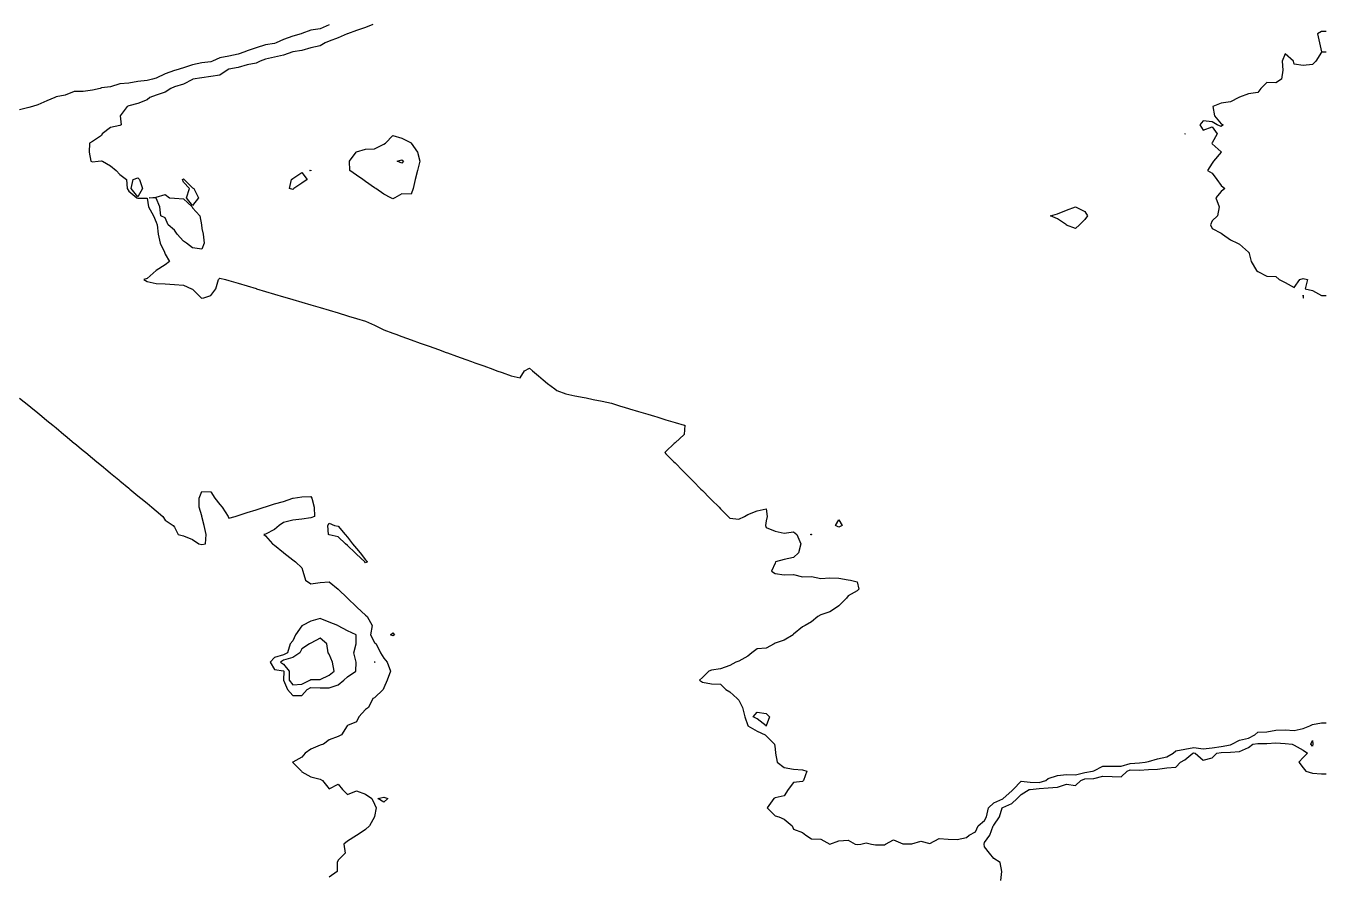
# Model space of a CAD drawing. Header units: metres. Extents: x 2681030 to 2681330, y 1246000 to 1246290.
# Drawn here: x 2681258.6 to 2681330, y 1246188.4 to 1246235.2 of the extents above; entities that cross this region are included whole.
import ezdxf

# ---------------------------------------------------------------- set-up
doc = ezdxf.new("R2010")
doc.units = ezdxf.units.M
doc.layers.add('BASIS_HOEHENLINIEN', color=8, linetype='Continuous')

msp = doc.modelspace()

# ---------------------------------------------------------------- linework, layer by layer
at = {"layer": 'BASIS_HOEHENLINIEN'}
for points in [[(2681275.25, 1246235.241, 0), (2681274.75, 1246235.024, 0), (2681274.25, 1246234.952, 0), (2681273.75, 1246234.761, 0), (2681273.716, 1246234.75, 0), (2681273.25, 1246234.621, 0), (2681272.75, 1246234.439, 0), (2681272.343, 1246234.25, 0), (2681272.25, 1246234.215, 0), (2681271.75, 1246234.146, 0), (2681271.25, 1246233.969, 0), (2681270.75, 1246233.814, 0), (2681270.615, 1246233.75, 0), (2681270.25, 1246233.624, 0), (2681269.75, 1246233.514, 0), (2681269.25, 1246233.428, 0), (2681268.839, 1246233.25, 0), (2681268.75, 1246233.217, 0), (2681268.25, 1246233.147, 0), (2681267.75, 1246233.044, 0), (2681267.25, 1246232.873, 0), (2681266.823, 1246232.75, 0), (2681266.75, 1246232.732, 0), (2681266.25, 1246232.549, 0), (2681265.75, 1246232.306, 0), (2681265.556, 1246232.25, 0), (2681265.25, 1246232.181, 0), (2681264.75, 1246232.128, 0), (2681264.25, 1246232.045, 0), (2681263.75, 1246231.999, 0), (2681263.25, 1246231.837, 0), (2681262.75, 1246231.774, 0), (2681262.683, 1246231.75, 0), (2681262.25, 1246231.652, 0), (2681261.75, 1246231.578, 0), (2681261.25, 1246231.587, 0), (2681260.75, 1246231.387, 0), (2681260.25, 1246231.289, 0), (2681260.186, 1246231.25, 0), (2681259.75, 1246231.075, 0), (2681259.25, 1246230.841, 0), (2681258.967, 1246230.75, 0), (2681258.75, 1246230.693, 0), (2681258.25, 1246230.58, 0)], [(2681277.653, 1246235.25, 0), (2681277.25, 1246235.092, 0), (2681276.75, 1246234.932, 0), (2681276.25, 1246234.753, 0), (2681276.242, 1246234.75, 0), (2681275.75, 1246234.533, 0), (2681275.25, 1246234.348, 0), (2681275.025, 1246234.25, 0), (2681274.75, 1246234.094, 0), (2681274.25, 1246233.981, 0), (2681273.75, 1246233.838, 0), (2681273.25, 1246233.75, 0), (2681273.25, 1246233.75, 0), (2681272.75, 1246233.571, 0), (2681272.25, 1246233.472, 0), (2681271.75, 1246233.35, 0), (2681271.465, 1246233.25, 0), (2681271.25, 1246233.141, 0), (2681270.75, 1246233.05, 0), (2681270.25, 1246232.904, 0), (2681269.75, 1246232.802, 0), (2681269.652, 1246232.75, 0), (2681269.25, 1246232.469, 0), (2681268.75, 1246232.403, 0), (2681268.25, 1246232.328, 0), (2681267.765, 1246232.25, 0), (2681267.75, 1246232.244, 0), (2681267.25, 1246231.983, 0), (2681266.75, 1246231.835, 0), (2681266.557, 1246231.75, 0), (2681266.25, 1246231.535, 0), (2681265.75, 1246231.381, 0), (2681265.408, 1246231.25, 0), (2681265.25, 1246231.125, 0), (2681264.75, 1246230.922, 0), (2681264.25, 1246230.789, 0), (2681264.164, 1246230.75, 0), (2681263.777, 1246230.25, 0), (2681263.822, 1246229.75, 0), (2681263.75, 1246229.711, 0), (2681263.25, 1246229.602, 0), (2681262.789, 1246229.25, 0), (2681262.75, 1246229.172, 0), (2681262.25, 1246228.827, 0), (2681262.097, 1246228.75, 0), (2681262.074, 1246228.25, 0), (2681262.168, 1246227.75, 0), (2681262.25, 1246227.714, 0), (2681262.571, 1246227.75, 0), (2681262.75, 1246227.766, 0), (2681262.796, 1246227.75, 0), (2681263.25, 1246227.505, 0), (2681263.552, 1246227.25, 0), (2681263.75, 1246227.018, 0), (2681264.123, 1246226.75, 0), (2681264.158, 1246226.25, 0), (2681264.25, 1246226.107, 0), (2681264.698, 1246225.75, 0), (2681264.75, 1246225.718, 0), (2681265.25, 1246225.716, 0), (2681265.322, 1246225.25, 0), (2681265.611, 1246224.75, 0), (2681265.75, 1246224.396, 0), (2681265.809, 1246224.25, 0), (2681265.868, 1246223.75, 0), (2681265.976, 1246223.25, 0), (2681266.2, 1246222.75, 0), (2681266.25, 1246222.655, 0), (2681266.478, 1246222.25, 0), (2681266.25, 1246222.065, 0), (2681265.751, 1246221.75, 0), (2681265.75, 1246221.748, 0), (2681265.25, 1246221.315, 0), (2681265.07, 1246221.25, 0), (2681265.25, 1246221.146, 0), (2681265.75, 1246221.045, 0), (2681266.25, 1246221.013, 0), (2681266.75, 1246220.981, 0), (2681267.25, 1246220.949, 0), (2681267.693, 1246220.75, 0), (2681267.75, 1246220.727, 0), (2681268.222, 1246220.25, 0), (2681268.25, 1246220.224, 0), (2681268.36, 1246220.25, 0), (2681268.75, 1246220.373, 0), (2681269.027, 1246220.75, 0), (2681269.179, 1246221.25, 0), (2681269.25, 1246221.332, 0), (2681269.554, 1246221.25, 0), (2681269.75, 1246221.199, 0), (2681270.25, 1246221.051, 0), (2681270.75, 1246220.902, 0), (2681271.25, 1246220.754, 0), (2681271.264, 1246220.75, 0), (2681271.75, 1246220.605, 0), (2681272.25, 1246220.457, 0), (2681272.75, 1246220.309, 0), (2681272.949, 1246220.25, 0), (2681273.25, 1246220.16, 0), (2681273.75, 1246220.012, 0), (2681274.25, 1246219.863, 0), (2681274.633, 1246219.75, 0), (2681274.75, 1246219.715, 0), (2681275.25, 1246219.566, 0), (2681275.75, 1246219.418, 0), (2681276.25, 1246219.27, 0), (2681276.316, 1246219.25, 0), (2681276.75, 1246219.121, 0), (2681277.25, 1246218.973, 0), (2681277.75, 1246218.751, 0), (2681277.752, 1246218.75, 0), (2681278.25, 1246218.49, 0), (2681278.75, 1246218.307, 0), (2681278.908, 1246218.25, 0), (2681279.25, 1246218.127, 0), (2681279.75, 1246217.947, 0), (2681280.25, 1246217.767, 0), (2681280.298, 1246217.75, 0), (2681280.75, 1246217.587, 0), (2681281.25, 1246217.407, 0), (2681281.687, 1246217.25, 0), (2681281.75, 1246217.227, 0), (2681282.25, 1246217.047, 0), (2681282.75, 1246216.867, 0), (2681283.076, 1246216.75, 0), (2681283.25, 1246216.687, 0), (2681283.75, 1246216.507, 0), (2681284.25, 1246216.327, 0), (2681284.465, 1246216.25, 0), (2681284.75, 1246216.147, 0), (2681285.25, 1246215.967, 0), (2681285.75, 1246215.851, 0), (2681285.984, 1246216.25, 0), (2681286.25, 1246216.385, 0), (2681286.411, 1246216.25, 0), (2681286.75, 1246215.966, 0), (2681287.007, 1246215.75, 0), (2681287.25, 1246215.546, 0), (2681287.644, 1246215.25, 0), (2681287.75, 1246215.163, 0), (2681288.25, 1246214.976, 0), (2681288.75, 1246214.875, 0), (2681289.25, 1246214.773, 0), (2681289.364, 1246214.75, 0), (2681289.75, 1246214.671, 0), (2681290.25, 1246214.571, 0), (2681290.75, 1246214.46, 0), (2681291.25, 1246214.31, 0), (2681291.449, 1246214.25, 0), (2681291.75, 1246214.16, 0), (2681292.25, 1246214.009, 0), (2681292.75, 1246213.859, 0), (2681293.115, 1246213.75, 0), (2681293.25, 1246213.709, 0), (2681293.75, 1246213.559, 0), (2681294.25, 1246213.408, 0), (2681294.75, 1246213.259, 0), (2681294.78, 1246213.25, 0), (2681294.75, 1246212.75, 0), (2681294.75, 1246212.75, 0), (2681294.25, 1246212.294, 0), (2681294.202, 1246212.25, 0), (2681293.75, 1246211.817, 0), (2681293.687, 1246211.75, 0), (2681293.75, 1246211.687, 0), (2681294.184, 1246211.25, 0), (2681294.25, 1246211.184, 0), (2681294.68, 1246210.75, 0), (2681294.75, 1246210.68, 0), (2681295.176, 1246210.25, 0), (2681295.25, 1246210.175, 0), (2681295.672, 1246209.75, 0), (2681295.75, 1246209.671, 0), (2681296.167, 1246209.25, 0), (2681296.25, 1246209.167, 0), (2681296.663, 1246208.75, 0), (2681296.75, 1246208.662, 0), (2681297.159, 1246208.25, 0), (2681297.25, 1246208.158, 0), (2681297.75, 1246208.102, 0), (2681298.054, 1246208.25, 0), (2681298.25, 1246208.354, 0), (2681298.75, 1246208.553, 0), (2681299.25, 1246208.656, 0), (2681299.299, 1246208.25, 0), (2681299.25, 1246208.01, 0), (2681299.22, 1246207.75, 0), (2681299.25, 1246207.632, 0), (2681299.75, 1246207.439, 0), (2681300.25, 1246207.322, 0), (2681300.75, 1246207.402, 0), (2681300.94, 1246207.25, 0), (2681301.159, 1246206.75, 0), (2681301.026, 1246206.25, 0), (2681300.75, 1246205.989, 0), (2681300.25, 1246205.875, 0), (2681299.769, 1246205.75, 0), (2681299.75, 1246205.675, 0), (2681299.555, 1246205.25, 0), (2681299.75, 1246205.114, 0), (2681300.25, 1246205.04, 0), (2681300.75, 1246205.062, 0), (2681301.25, 1246204.937, 0), (2681301.75, 1246204.949, 0), (2681302.25, 1246204.841, 0), (2681302.75, 1246204.879, 0), (2681303.25, 1246204.855, 0), (2681303.75, 1246204.758, 0), (2681303.88, 1246204.75, 0), (2681304.25, 1246204.661, 0), (2681304.345, 1246204.25, 0), (2681304.25, 1246204.16, 0), (2681303.75, 1246203.881, 0), (2681303.666, 1246203.75, 0), (2681303.25, 1246203.343, 0), (2681303.123, 1246203.25, 0), (2681302.75, 1246203.013, 0), (2681302.25, 1246202.848, 0), (2681302.083, 1246202.75, 0), (2681301.75, 1246202.455, 0), (2681301.402, 1246202.25, 0), (2681301.25, 1246202.18, 0), (2681300.75, 1246201.782, 0), (2681300.729, 1246201.75, 0), (2681300.25, 1246201.455, 0), (2681299.75, 1246201.286, 0), (2681299.695, 1246201.25, 0), (2681299.25, 1246201.015, 0), (2681298.75, 1246200.982, 0), (2681298.461, 1246200.75, 0), (2681298.25, 1246200.57, 0), (2681297.75, 1246200.301, 0), (2681297.587, 1246200.25, 0), (2681297.25, 1246200.062, 0), (2681296.75, 1246199.883, 0), (2681296.25, 1246199.811, 0), (2681296.099, 1246199.75, 0), (2681295.75, 1246199.396, 0), (2681295.6, 1246199.25, 0), (2681295.75, 1246199.151, 0), (2681296.25, 1246199.059, 0), (2681296.75, 1246199.028, 0), (2681297.033, 1246198.75, 0), (2681297.25, 1246198.608, 0), (2681297.665, 1246198.25, 0), (2681297.75, 1246198.165, 0), (2681297.961, 1246197.75, 0), (2681298.081, 1246197.25, 0), (2681298.25, 1246196.758, 0), (2681298.254, 1246196.75, 0), (2681298.75, 1246196.463, 0), (2681299.195, 1246196.25, 0), (2681299.25, 1246196.193, 0), (2681299.708, 1246195.75, 0), (2681299.75, 1246195.482, 0), (2681299.769, 1246195.25, 0), (2681299.861, 1246194.75, 0), (2681300.25, 1246194.463, 0), (2681300.75, 1246194.371, 0), (2681301.25, 1246194.338, 0), (2681301.491, 1246194.25, 0), (2681301.302, 1246193.75, 0), (2681301.25, 1246193.691, 0), (2681300.75, 1246193.628, 0), (2681300.454, 1246193.25, 0), (2681300.25, 1246192.909, 0), (2681299.75, 1246192.792, 0), (2681299.675, 1246192.75, 0), (2681299.313, 1246192.25, 0), (2681299.75, 1246191.801, 0), (2681299.946, 1246191.75, 0), (2681300.25, 1246191.629, 0), (2681300.672, 1246191.25, 0), (2681300.75, 1246191.071, 0), (2681301.25, 1246190.884, 0), (2681301.44, 1246190.75, 0), (2681301.75, 1246190.54, 0), (2681302.25, 1246190.523, 0), (2681302.745, 1246190.25, 0), (2681302.75, 1246190.247, 0), (2681302.756, 1246190.25, 0), (2681303.25, 1246190.434, 0), (2681303.75, 1246190.464, 0), (2681304.138, 1246190.25, 0), (2681304.25, 1246190.225, 0), (2681304.447, 1246190.25, 0), (2681304.75, 1246190.318, 0), (2681305.036, 1246190.25, 0), (2681305.25, 1246190.211, 0), (2681305.75, 1246190.21, 0), (2681305.809, 1246190.25, 0), (2681306.25, 1246190.491, 0), (2681306.75, 1246190.263, 0), (2681307.25, 1246190.264, 0), (2681307.75, 1246190.411, 0), (2681308.25, 1246190.284, 0), (2681308.75, 1246190.558, 0), (2681309.25, 1246190.526, 0), (2681309.75, 1246190.501, 0), (2681310.25, 1246190.625, 0), (2681310.409, 1246190.75, 0), (2681310.75, 1246190.926, 0), (2681310.9, 1246191.25, 0), (2681311.25, 1246191.554, 0), (2681311.357, 1246191.75, 0), (2681311.468, 1246192.25, 0), (2681311.75, 1246192.523, 0), (2681312.25, 1246192.74, 0), (2681312.263, 1246192.75, 0), (2681312.75, 1246193.18, 0), (2681312.816, 1246193.25, 0), (2681313.25, 1246193.709, 0), (2681313.75, 1246193.647, 0), (2681314.25, 1246193.639, 0), (2681314.612, 1246193.75, 0), (2681314.75, 1246193.863, 0), (2681315.25, 1246194.022, 0), (2681315.75, 1246194.079, 0), (2681316.25, 1246194.056, 0), (2681316.75, 1246194.18, 0), (2681317.171, 1246194.25, 0), (2681317.25, 1246194.284, 0), (2681317.75, 1246194.535, 0), (2681318.25, 1246194.536, 0), (2681318.75, 1246194.538, 0), (2681319.25, 1246194.673, 0), (2681319.75, 1246194.72, 0), (2681320.068, 1246194.75, 0), (2681320.25, 1246194.784, 0), (2681320.75, 1246194.933, 0), (2681321.25, 1246195.05, 0), (2681321.603, 1246195.25, 0), (2681321.75, 1246195.368, 0), (2681322.25, 1246195.476, 0), (2681322.75, 1246195.567, 0), (2681323.25, 1246195.483, 0), (2681323.75, 1246195.545, 0), (2681324.25, 1246195.608, 0), (2681324.75, 1246195.71, 0), (2681324.837, 1246195.75, 0), (2681325.25, 1246195.956, 0), (2681325.75, 1246196.065, 0), (2681326.085, 1246196.25, 0), (2681326.25, 1246196.393, 0), (2681326.75, 1246196.411, 0), (2681327.25, 1246196.506, 0), (2681327.75, 1246196.532, 0), (2681328.25, 1246196.485, 0), (2681328.75, 1246196.604, 0), (2681329.116, 1246196.75, 0), (2681329.25, 1246196.829, 0), (2681329.75, 1246196.914, 0), (2681330, 1246196.914, 0)], [(2681330, 1246234.881, 0), (2681329.75, 1246234.881, 0), (2681329.525, 1246234.75, 0), (2681329.634, 1246234.25, 0), (2681329.75, 1246233.764, 0), (2681330, 1246233.764, 0)], [(2681330, 1246233.741, 0), (2681329.75, 1246233.741, 0), (2681329.45, 1246233.25, 0), (2681329.25, 1246233.067, 0), (2681328.75, 1246233.013, 0), (2681328.25, 1246233.08, 0), (2681328.211, 1246233.25, 0), (2681327.75, 1246233.64, 0), (2681327.589, 1246233.25, 0), (2681327.631, 1246232.75, 0), (2681327.555, 1246232.25, 0), (2681327.25, 1246232.056, 0), (2681326.75, 1246232.07, 0), (2681326.426, 1246231.75, 0), (2681326.25, 1246231.523, 0), (2681325.75, 1246231.455, 0), (2681325.25, 1246231.274, 0), (2681325.207, 1246231.25, 0), (2681324.75, 1246231.012, 0), (2681324.25, 1246230.945, 0), (2681323.785, 1246230.75, 0), (2681323.875, 1246230.25, 0), (2681324.25, 1246229.806, 0), (2681324.349, 1246229.75, 0), (2681324.25, 1246229.65, 0), (2681324.025, 1246229.75, 0), (2681323.75, 1246229.908, 0), (2681323.25, 1246229.962, 0), (2681323.075, 1246229.75, 0), (2681323.25, 1246229.452, 0), (2681323.75, 1246229.643, 0), (2681324.016, 1246229.25, 0), (2681323.75, 1246228.764, 0), (2681323.723, 1246228.75, 0), (2681323.75, 1246228.703, 0), (2681324.25, 1246228.26, 0), (2681324.256, 1246228.25, 0), (2681324.25, 1246228.243, 0), (2681323.829, 1246227.75, 0), (2681323.75, 1246227.637, 0), (2681323.497, 1246227.25, 0), (2681323.75, 1246227.099, 0), (2681324.013, 1246226.75, 0), (2681324.25, 1246226.411, 0), (2681324.45, 1246226.25, 0), (2681324.25, 1246226.097, 0), (2681323.944, 1246225.75, 0), (2681324.13, 1246225.25, 0), (2681324.037, 1246224.75, 0), (2681323.75, 1246224.469, 0), (2681323.66, 1246224.25, 0), (2681323.75, 1246224.052, 0), (2681324.25, 1246223.798, 0), (2681324.317, 1246223.75, 0), (2681324.75, 1246223.426, 0), (2681325.137, 1246223.25, 0), (2681325.25, 1246223.189, 0), (2681325.75, 1246222.753, 0), (2681325.753, 1246222.75, 0), (2681325.887, 1246222.25, 0), (2681326.183, 1246221.75, 0), (2681326.25, 1246221.687, 0), (2681326.75, 1246221.444, 0), (2681327.25, 1246221.427, 0), (2681327.434, 1246221.25, 0), (2681327.75, 1246221.094, 0), (2681328.25, 1246220.815, 0), (2681328.569, 1246221.25, 0), (2681328.75, 1246221.309, 0), (2681328.986, 1246221.25, 0), (2681328.853, 1246220.75, 0), (2681329.25, 1246220.661, 0), (2681329.75, 1246220.373, 0), (2681330, 1246220.373, 0)], [(2681278.865, 1246225.75, 0), (2681278.75, 1246225.678, 0), (2681278.634, 1246225.75, 0), (2681278.25, 1246225.941, 0), (2681277.809, 1246226.25, 0), (2681277.75, 1246226.291, 0), (2681277.25, 1246226.642, 0), (2681277.095, 1246226.75, 0), (2681276.75, 1246226.992, 0), (2681276.382, 1246227.25, 0), (2681276.367, 1246227.75, 0), (2681276.735, 1246228.25, 0), (2681276.75, 1246228.261, 0), (2681277.25, 1246228.422, 0), (2681277.75, 1246228.438, 0), (2681278.25, 1246228.682, 0), (2681278.355, 1246228.75, 0), (2681278.75, 1246229.161, 0), (2681279.25, 1246229.012, 0), (2681279.75, 1246228.753, 0), (2681279.752, 1246228.75, 0), (2681280.109, 1246228.25, 0), (2681280.227, 1246227.75, 0), (2681280.103, 1246227.25, 0), (2681279.98, 1246226.75, 0), (2681279.863, 1246226.25, 0), (2681279.75, 1246225.936, 0), (2681279.25, 1246225.954, 0), (2681278.865, 1246225.75, 0)], [(2681322.25, 1246229.238, 0), (2681322.265, 1246229.25, 0), (2681322.25, 1246229.26, 0), (2681322.243, 1246229.25, 0), (2681322.25, 1246229.238, 0)], [(2681279.34, 1246227.75, 0), (2681279.25, 1246227.648, 0), (2681278.979, 1246227.75, 0), (2681279.25, 1246227.819, 0), (2681279.34, 1246227.75, 0)], [(2681265.007, 1246226.25, 0), (2681264.75, 1246225.799, 0), (2681264.386, 1246226.25, 0), (2681264.487, 1246226.75, 0), (2681264.75, 1246226.83, 0), (2681264.83, 1246226.75, 0), (2681265.007, 1246226.25, 0)], [(2681268.076, 1246225.75, 0), (2681267.75, 1246225.314, 0), (2681267.418, 1246225.75, 0), (2681267.582, 1246226.25, 0), (2681267.25, 1246226.599, 0), (2681267.202, 1246226.75, 0), (2681267.25, 1246226.793, 0), (2681267.291, 1246226.75, 0), (2681267.75, 1246226.297, 0), (2681267.817, 1246226.25, 0), (2681268.076, 1246225.75, 0)], [(2681273.314, 1246226.25, 0), (2681273.25, 1246226.207, 0), (2681273.08, 1246226.25, 0), (2681273.186, 1246226.75, 0), (2681273.25, 1246226.803, 0), (2681273.75, 1246227.141, 0), (2681274.047, 1246226.75, 0), (2681273.75, 1246226.548, 0), (2681273.314, 1246226.25, 0)], [(2681274.253, 1246227.25, 0), (2681274.25, 1246227.216, 0), (2681274.174, 1246227.25, 0), (2681274.25, 1246227.255, 0), (2681274.253, 1246227.25, 0)], [(2681268.387, 1246223.25, 0), (2681268.25, 1246222.919, 0), (2681267.75, 1246222.99, 0), (2681267.42, 1246223.25, 0), (2681267.25, 1246223.357, 0), (2681266.901, 1246223.75, 0), (2681266.75, 1246223.972, 0), (2681266.412, 1246224.25, 0), (2681266.25, 1246224.639, 0), (2681266.015, 1246224.75, 0), (2681265.951, 1246225.25, 0), (2681265.75, 1246225.73, 0), (2681265.364, 1246225.75, 0), (2681265.75, 1246225.785, 0), (2681266.25, 1246225.926, 0), (2681266.48, 1246225.75, 0), (2681266.75, 1246225.723, 0), (2681267.25, 1246225.695, 0), (2681267.733, 1246225.25, 0), (2681267.75, 1246225.183, 0), (2681268.155, 1246224.75, 0), (2681268.235, 1246224.25, 0), (2681268.25, 1246224.054, 0), (2681268.33, 1246223.75, 0), (2681268.387, 1246223.25, 0)], [(2681316.465, 1246224.25, 0), (2681316.25, 1246224.053, 0), (2681315.75, 1246224.242, 0), (2681315.739, 1246224.25, 0), (2681315.25, 1246224.588, 0), (2681314.863, 1246224.75, 0), (2681315.25, 1246224.869, 0), (2681315.75, 1246225.066, 0), (2681316.25, 1246225.248, 0), (2681316.75, 1246224.993, 0), (2681316.91, 1246224.75, 0), (2681316.75, 1246224.556, 0), (2681316.465, 1246224.25, 0)], [(2681328.75, 1246220.236, 0), (2681328.762, 1246220.25, 0), (2681328.75, 1246220.405, 0), (2681328.737, 1246220.25, 0), (2681328.75, 1246220.236, 0)], [(2681258.25, 1246214.734, 0), (2681258.75, 1246214.345, 0), (2681258.865, 1246214.25, 0), (2681259.25, 1246213.932, 0), (2681259.47, 1246213.75, 0), (2681259.75, 1246213.518, 0), (2681260.074, 1246213.25, 0), (2681260.25, 1246213.104, 0), (2681260.678, 1246212.75, 0), (2681260.75, 1246212.691, 0), (2681261.25, 1246212.277, 0), (2681261.283, 1246212.25, 0), (2681261.75, 1246211.863, 0), (2681261.887, 1246211.75, 0), (2681262.25, 1246211.45, 0), (2681262.492, 1246211.25, 0), (2681262.75, 1246211.036, 0), (2681263.096, 1246210.75, 0), (2681263.25, 1246210.622, 0), (2681263.701, 1246210.25, 0), (2681263.75, 1246210.209, 0), (2681264.25, 1246209.796, 0), (2681264.305, 1246209.75, 0), (2681264.75, 1246209.382, 0), (2681264.909, 1246209.25, 0), (2681265.25, 1246208.968, 0), (2681265.514, 1246208.75, 0), (2681265.75, 1246208.555, 0), (2681266.118, 1246208.25, 0), (2681266.25, 1246208.045, 0), (2681266.687, 1246207.75, 0), (2681266.75, 1246207.651, 0), (2681266.964, 1246207.25, 0), (2681267.25, 1246207.175, 0), (2681267.75, 1246206.975, 0), (2681268.097, 1246206.75, 0), (2681268.25, 1246206.712, 0), (2681268.458, 1246206.75, 0), (2681268.503, 1246207.25, 0), (2681268.395, 1246207.75, 0), (2681268.26, 1246208.25, 0), (2681268.25, 1246208.275, 0), (2681268.119, 1246208.75, 0), (2681268.104, 1246209.25, 0), (2681268.25, 1246209.624, 0), (2681268.75, 1246209.593, 0), (2681268.973, 1246209.25, 0), (2681269.25, 1246208.899, 0), (2681269.374, 1246208.75, 0), (2681269.696, 1246208.25, 0), (2681269.75, 1246208.144, 0), (2681270.089, 1246208.25, 0), (2681270.25, 1246208.301, 0), (2681270.75, 1246208.458, 0), (2681271.25, 1246208.616, 0), (2681271.675, 1246208.75, 0), (2681271.75, 1246208.774, 0), (2681272.25, 1246208.931, 0), (2681272.75, 1246209.058, 0), (2681273.25, 1246209.244, 0), (2681273.274, 1246209.25, 0), (2681273.75, 1246209.325, 0), (2681274.25, 1246209.347, 0), (2681274.302, 1246209.25, 0), (2681274.421, 1246208.75, 0), (2681274.443, 1246208.25, 0), (2681274.25, 1246208.174, 0), (2681273.75, 1246208.094, 0), (2681273.25, 1246208.045, 0), (2681272.75, 1246207.905, 0), (2681272.513, 1246207.75, 0), (2681272.25, 1246207.52, 0), (2681271.75, 1246207.276, 0), (2681271.673, 1246207.25, 0), (2681271.75, 1246207.176, 0), (2681272.142, 1246206.75, 0), (2681272.25, 1246206.664, 0), (2681272.75, 1246206.265, 0), (2681272.769, 1246206.25, 0), (2681273.25, 1246205.866, 0), (2681273.396, 1246205.75, 0), (2681273.75, 1246205.431, 0), (2681273.799, 1246205.25, 0), (2681273.954, 1246204.75, 0), (2681274.25, 1246204.544, 0), (2681274.75, 1246204.614, 0), (2681275.25, 1246204.651, 0), (2681275.74, 1246204.25, 0), (2681275.75, 1246204.244, 0), (2681276.25, 1246203.754, 0), (2681276.254, 1246203.75, 0), (2681276.75, 1246203.29, 0), (2681276.791, 1246203.25, 0), (2681277.25, 1246202.83, 0), (2681277.338, 1246202.75, 0), (2681277.616, 1246202.25, 0), (2681277.514, 1246201.75, 0), (2681277.75, 1246201.317, 0), (2681277.829, 1246201.25, 0), (2681278.073, 1246200.75, 0), (2681278.25, 1246200.462, 0), (2681278.436, 1246200.25, 0), (2681278.619, 1246199.75, 0), (2681278.446, 1246199.25, 0), (2681278.25, 1246198.837, 0), (2681278.224, 1246198.75, 0), (2681277.75, 1246198.293, 0), (2681277.647, 1246198.25, 0), (2681277.409, 1246197.75, 0), (2681277.25, 1246197.639, 0), (2681276.874, 1246197.25, 0), (2681276.75, 1246196.967, 0), (2681276.25, 1246196.764, 0), (2681276.241, 1246196.75, 0), (2681275.926, 1246196.25, 0), (2681275.75, 1246196.156, 0), (2681275.25, 1246195.987, 0), (2681274.95, 1246195.75, 0), (2681274.75, 1246195.692, 0), (2681274.25, 1246195.469, 0), (2681273.933, 1246195.25, 0), (2681273.75, 1246195.022, 0), (2681273.25, 1246194.754, 0), (2681273.234, 1246194.75, 0), (2681273.25, 1246194.738, 0), (2681273.739, 1246194.25, 0), (2681273.75, 1246194.223, 0), (2681274.25, 1246193.95, 0), (2681274.75, 1246193.813, 0), (2681274.884, 1246193.75, 0), (2681275.25, 1246193.287, 0), (2681275.75, 1246193.538, 0), (2681275.991, 1246193.25, 0), (2681276.25, 1246192.985, 0), (2681276.75, 1246193.173, 0), (2681277.25, 1246193.004, 0), (2681277.595, 1246192.75, 0), (2681277.75, 1246192.441, 0), (2681277.832, 1246192.25, 0), (2681277.75, 1246191.771, 0), (2681277.744, 1246191.75, 0), (2681277.471, 1246191.25, 0), (2681277.25, 1246191.055, 0), (2681276.782, 1246190.75, 0), (2681276.75, 1246190.726, 0), (2681276.25, 1246190.408, 0), (2681276.065, 1246190.25, 0), (2681276.138, 1246189.75, 0), (2681275.75, 1246189.366, 0), (2681275.687, 1246189.25, 0), (2681275.696, 1246188.75, 0), (2681275.25, 1246188.434, 0)], [(2681303.428, 1246207.75, 0), (2681303.25, 1246207.66, 0), (2681303.069, 1246207.75, 0), (2681303.25, 1246208.064, 0), (2681303.428, 1246207.75, 0)], [(2681277.349, 1246205.75, 0), (2681277.25, 1246205.703, 0), (2681277.209, 1246205.75, 0), (2681276.75, 1246206.172, 0), (2681276.679, 1246206.25, 0), (2681276.25, 1246206.651, 0), (2681276.158, 1246206.75, 0), (2681275.75, 1246207.135, 0), (2681275.25, 1246207.233, 0), (2681275.221, 1246207.25, 0), (2681275.184, 1246207.75, 0), (2681275.25, 1246207.87, 0), (2681275.553, 1246207.75, 0), (2681275.75, 1246207.706, 0), (2681276.13, 1246207.25, 0), (2681276.25, 1246207.101, 0), (2681276.541, 1246206.75, 0), (2681276.75, 1246206.49, 0), (2681276.948, 1246206.25, 0), (2681277.25, 1246205.871, 0), (2681277.349, 1246205.75, 0)], [(2681301.761, 1246207.25, 0), (2681301.75, 1246207.228, 0), (2681301.688, 1246207.25, 0), (2681301.75, 1246207.269, 0), (2681301.761, 1246207.25, 0)], [(2681273.75, 1246198.407, 0), (2681274.051, 1246198.75, 0), (2681274.25, 1246198.857, 0), (2681274.75, 1246198.842, 0), (2681275.25, 1246198.838, 0), (2681275.75, 1246198.991, 0), (2681276.062, 1246199.25, 0), (2681276.25, 1246199.441, 0), (2681276.718, 1246199.75, 0), (2681276.73, 1246200.25, 0), (2681276.599, 1246200.75, 0), (2681276.726, 1246201.25, 0), (2681276.734, 1246201.75, 0), (2681276.25, 1246201.959, 0), (2681275.75, 1246202.245, 0), (2681275.735, 1246202.25, 0), (2681275.25, 1246202.445, 0), (2681274.75, 1246202.645, 0), (2681274.25, 1246202.487, 0), (2681273.783, 1246202.25, 0), (2681273.75, 1246202.237, 0), (2681273.405, 1246201.75, 0), (2681273.25, 1246201.424, 0), (2681273.119, 1246201.25, 0), (2681272.97, 1246200.75, 0), (2681272.75, 1246200.656, 0), (2681272.25, 1246200.507, 0), (2681272.004, 1246200.25, 0), (2681272.25, 1246199.85, 0), (2681272.75, 1246199.776, 0), (2681272.771, 1246199.75, 0), (2681272.753, 1246199.25, 0), (2681272.956, 1246198.75, 0), (2681273.25, 1246198.42, 0), (2681273.75, 1246198.407, 0)], [(2681278.836, 1246201.75, 0), (2681278.75, 1246201.689, 0), (2681278.629, 1246201.75, 0), (2681278.75, 1246201.863, 0), (2681278.836, 1246201.75, 0)], [(2681273.75, 1246199.035, 0), (2681274.194, 1246199.25, 0), (2681274.25, 1246199.288, 0), (2681274.75, 1246199.3, 0), (2681275.25, 1246199.523, 0), (2681275.527, 1246199.75, 0), (2681275.437, 1246200.25, 0), (2681275.25, 1246200.68, 0), (2681275.206, 1246200.75, 0), (2681275.126, 1246201.25, 0), (2681274.75, 1246201.554, 0), (2681274.25, 1246201.294, 0), (2681274.167, 1246201.25, 0), (2681273.75, 1246200.971, 0), (2681273.646, 1246200.75, 0), (2681273.25, 1246200.497, 0), (2681272.75, 1246200.352, 0), (2681272.575, 1246200.25, 0), (2681272.75, 1246200.131, 0), (2681273.062, 1246199.75, 0), (2681273.052, 1246199.25, 0), (2681273.25, 1246198.992, 0), (2681273.75, 1246199.035, 0)], [(2681277.75, 1246200.242, 0), (2681277.776, 1246200.25, 0), (2681277.75, 1246200.261, 0), (2681277.735, 1246200.25, 0), (2681277.75, 1246200.242, 0)], [(2681299.255, 1246196.75, 0), (2681299.25, 1246196.727, 0), (2681299.248, 1246196.75, 0), (2681298.75, 1246197.126, 0), (2681298.539, 1246197.25, 0), (2681298.75, 1246197.507, 0), (2681299.25, 1246197.423, 0), (2681299.437, 1246197.25, 0), (2681299.255, 1246196.75, 0)], [(2681329.28, 1246195.75, 0), (2681329.25, 1246195.626, 0), (2681329.17, 1246195.75, 0), (2681329.25, 1246195.952, 0), (2681329.28, 1246195.75, 0)], [(2681312.145, 1246188.25, 0), (2681312.201, 1246188.75, 0), (2681312.107, 1246189.25, 0), (2681311.75, 1246189.471, 0), (2681311.521, 1246189.75, 0), (2681311.25, 1246190.097, 0), (2681311.219, 1246190.25, 0), (2681311.25, 1246190.343, 0), (2681311.53, 1246190.75, 0), (2681311.728, 1246191.25, 0), (2681311.75, 1246191.298, 0), (2681312.068, 1246191.75, 0), (2681312.223, 1246192.25, 0), (2681312.25, 1246192.265, 0), (2681312.75, 1246192.492, 0), (2681313.047, 1246192.75, 0), (2681313.25, 1246192.983, 0), (2681313.706, 1246193.25, 0), (2681313.75, 1246193.257, 0), (2681314.25, 1246193.307, 0), (2681314.75, 1246193.349, 0), (2681315.25, 1246193.375, 0), (2681315.75, 1246193.55, 0), (2681316.25, 1246193.466, 0), (2681316.536, 1246193.75, 0), (2681316.75, 1246193.831, 0), (2681317.25, 1246193.857, 0), (2681317.75, 1246193.979, 0), (2681318.25, 1246193.972, 0), (2681318.75, 1246193.952, 0), (2681319.072, 1246194.25, 0), (2681319.25, 1246194.333, 0), (2681319.75, 1246194.315, 0), (2681320.25, 1246194.351, 0), (2681320.75, 1246194.374, 0), (2681321.25, 1246194.447, 0), (2681321.75, 1246194.476, 0), (2681322.016, 1246194.75, 0), (2681322.25, 1246194.886, 0), (2681322.682, 1246195.25, 0), (2681322.75, 1246195.273, 0), (2681322.82, 1246195.25, 0), (2681323.25, 1246194.864, 0), (2681323.75, 1246194.982, 0), (2681324.006, 1246195.25, 0), (2681324.25, 1246195.293, 0), (2681324.75, 1246195.294, 0), (2681325.25, 1246195.332, 0), (2681325.75, 1246195.554, 0), (2681325.983, 1246195.75, 0), (2681326.25, 1246195.787, 0), (2681326.75, 1246195.778, 0), (2681327.25, 1246195.815, 0), (2681327.75, 1246195.775, 0), (2681328.138, 1246195.75, 0), (2681328.25, 1246195.68, 0), (2681328.75, 1246195.419, 0), (2681328.985, 1246195.25, 0), (2681328.75, 1246195.013, 0), (2681328.508, 1246194.75, 0), (2681328.75, 1246194.449, 0), (2681328.894, 1246194.25, 0), (2681329.25, 1246194.155, 0), (2681329.75, 1246194.121, 0), (2681330, 1246194.121, 0)], [(2681278.478, 1246192.75, 0), (2681278.25, 1246192.564, 0), (2681277.924, 1246192.75, 0), (2681278.25, 1246192.836, 0), (2681278.478, 1246192.75, 0)]]:
    msp.add_polyline3d(points, dxfattribs=at)

doc.saveas('drawing.dxf')
